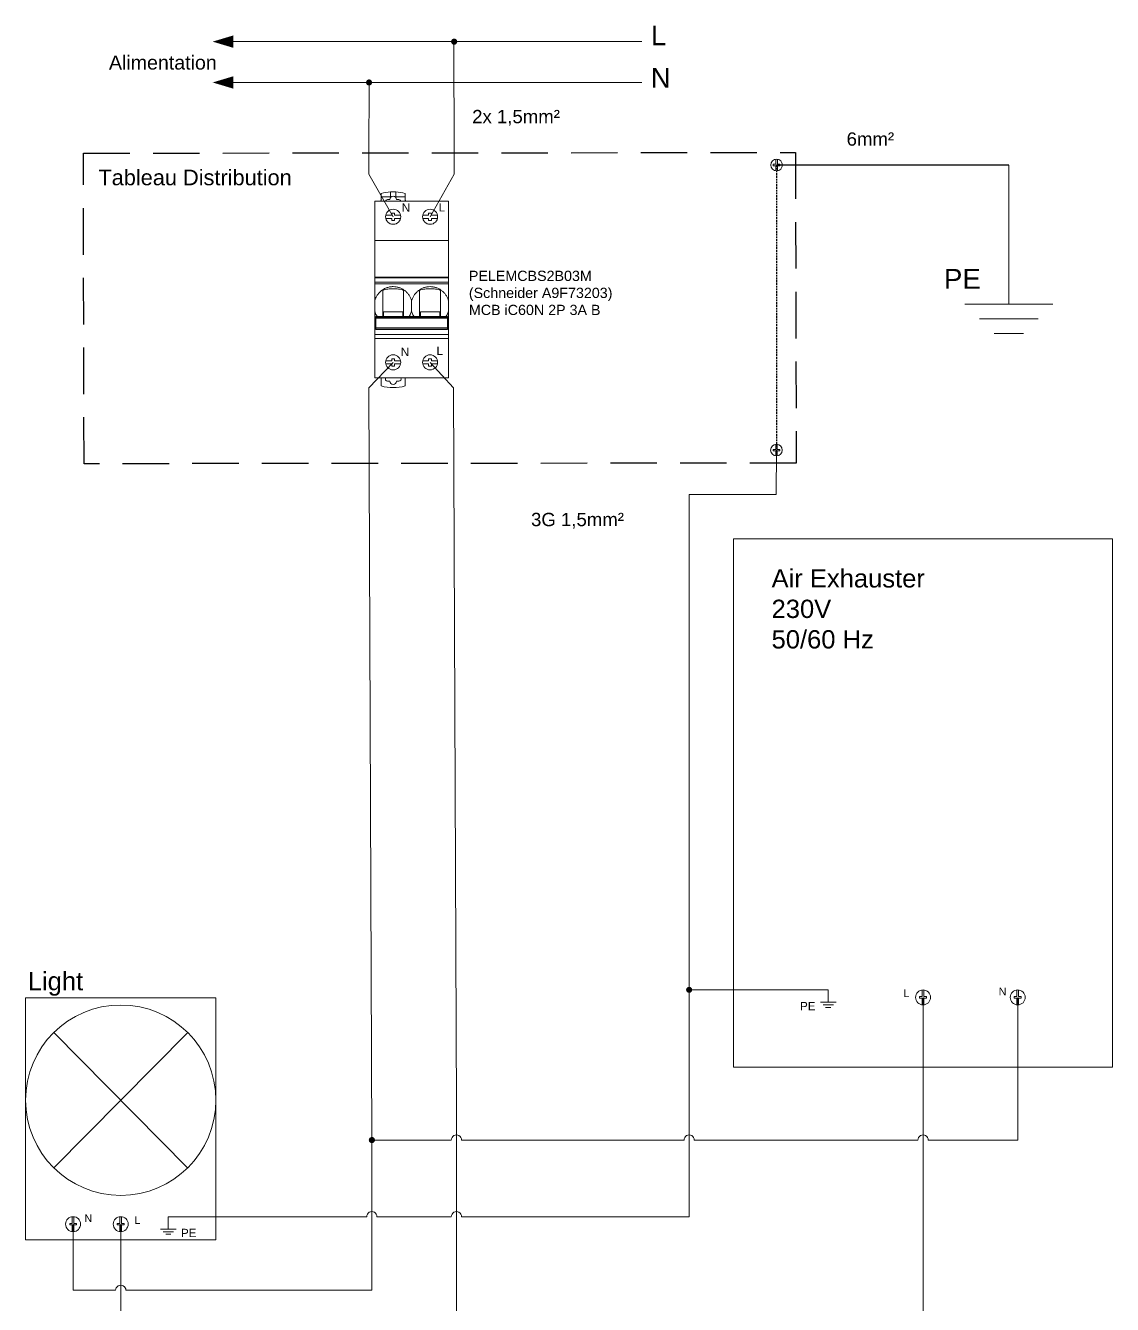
# Model space of a CAD drawing. Header units: millimetres. Extents: x 2005 to 2174, y 1570 to 1847.
# Drawn here: x 2004.7 to 2153.3, y 1672.5 to 1847.3 of the extents above; entities that cross this region are included whole.
import ezdxf

# ---------------------------------------------------------------- set-up
doc = ezdxf.new("R2010")
doc.units = ezdxf.units.MM
doc.linetypes.add('DASHED2', pattern=[0.375, 0.25, -0.125])
doc.linetypes.add('HIDDEN', pattern=[9.525, 6.35, -3.175])
for name, color, linetype, lineweight in [('01_Puissance', 250, 'Continuous', 20), ('03_Symbole', 250, 'Continuous', 15), ('B-Puissance', 250, 'Continuous', 20), ('Layer1', 253, 'DASHED2', 18), ('trait fin', 253, 'HIDDEN', 18), ('V-Puissance', 250, 'Continuous', 20)]:
    doc.layers.add(name, color=color, linetype=linetype, lineweight=lineweight)
doc.layers.add('04_Texte', color=7, linetype='Continuous')
doc.styles.get("Standard").update_dxf_attribs({"font": 'arial.ttf'})

msp = doc.modelspace()

# ---------------------------------------------------------------- linework, layer by layer
at = {"layer": '01_Puissance'}
for p, q in [((2033.13, 1845.06), (2033.13, 1845.06)), ((2033.13, 1845.06), (2088.99, 1845.06)), ((2063.32, 1829.72), (2063.31, 1845.06)), ((2033.13, 1839.48), (2088.99, 1839.48)), ((2051.71, 1839.48), (2051.69, 1829.62)), ((2051.69, 1829.62), (2051.69, 1826.97)), ((2063.32, 1829.72), (2063.32, 1826.97)), ((2139.16, 1828.2), (2139.16, 1809.17)), ((2051.69, 1826.97), (2055, 1821.13)), ((2063.32, 1826.97), (2060.05, 1821.13)), ((2139.16, 1809.17), (2133.16, 1809.17)), ((2133.16, 1809.17), (2145.16, 1809.17)), ((2139.16, 1807.17), (2135.16, 1807.17)), ((2135.16, 1807.17), (2143.16, 1807.17)), ((2139.16, 1805.17), (2137.16, 1805.17)), ((2137.16, 1805.17), (2141.16, 1805.17)), ((2063.25, 1797.74), (2060.05, 1801.23)), ((2063.25, 1797.74), (2063.65, 1699.3)), ((2095.47, 1715.47), (2095.47, 1684.47)), ((2114.48, 1715.47), (2114.48, 1713.77)), ((2115.55, 1713.77), (2113.41, 1713.77)), ((2115.19, 1713.41), (2113.77, 1713.42)), ((2114.84, 1713.06), (2114.12, 1713.07)), ((2114.45, 1713.42), (2115.16, 1713.41)), ((2127.44, 1714.44), (2127.44, 1662.02, 1.04)), ((2063.65, 1699.3), (2063.65, 1665.73)), ((2052.09, 1694.94), (2052.09, 1675.94)), ((2052.09, 1694.94), (2052.09, 1674.41)), ((2011.25, 1674.41), (2011.25, 1683.45)), ((2017.76, 1683.45), (2017.76, 1639.09)), ((2024.26, 1684.47), (2024.26, 1682.78)), ((2051.39, 1684.47), (2024.26, 1684.47)), ((2062.95, 1684.47), (2052.79, 1684.47)), ((2095.47, 1684.47), (2064.35, 1684.47)), ((2023.2, 1682.78), (2025.33, 1682.78)), ((2023.55, 1682.42), (2024.97, 1682.42)), ((2024.3, 1682.42), (2023.58, 1682.41)), ((2023.91, 1682.07), (2024.62, 1682.07)), ((2017.06, 1674.41), (2011.25, 1674.41)), ((2052.09, 1674.41), (2018.46, 1674.41))]:
    msp.add_line(p, q, dxfattribs=at)
at = {"layer": '01_Puissance', "lineweight": -3}
msp.add_line((2139.16, 1828.2), (2107.42, 1828.2), dxfattribs=at)
at = {"layer": '01_Puissance'}
for points in [[(2033.13, 1845.06, 1.68, 0, 0), (2030.33, 1845.06, 0, 0, 0)], [(2033.13, 1839.48, 1.68, 0, 0), (2030.33, 1839.48, 0, 0, 0)]]:
    msp.add_lwpolyline(points, format="xyseb", dxfattribs=at)
at = {"layer": '01_Puissance', "const_width": 0.419}
for points in [[(2063.13, 1845.06, 1), (2063.55, 1845.06, 1)], [(2051.5, 1839.48, 1), (2051.91, 1839.48, 1)]]:
    msp.add_lwpolyline(points, format="xyb", close=True, dxfattribs=at)
at = {"layer": '03_Symbole', "color": 7, "linetype": 'Continuous'}
for p, q in [((2106.96, 1828.31), (2106.96, 1828.1)), ((2107.31, 1828.31), (2106.96, 1828.31)), ((2107.31, 1828.31), (2107.31, 1828.99)), ((2107.53, 1828.31), (2107.53, 1828.99)), ((2107.88, 1828.31), (2107.53, 1828.31)), ((2107.88, 1828.1), (2107.88, 1828.31)), ((2106.96, 1828.1), (2107.31, 1828.1)), ((2107.31, 1828.1), (2107.31, 1827.41)), ((2107.53, 1828.1), (2107.53, 1827.41)), ((2107.53, 1828.1), (2107.88, 1828.1)), ((2107.29, 1789.34), (2107.29, 1790.03)), ((2107.51, 1789.34), (2107.51, 1790.03)), ((2106.94, 1789.34), (2106.94, 1789.13)), ((2107.29, 1789.34), (2106.94, 1789.34)), ((2106.94, 1789.13), (2107.29, 1789.13)), ((2107.29, 1789.13), (2107.29, 1788.45)), ((2107.86, 1789.34), (2107.51, 1789.34)), ((2107.51, 1789.13), (2107.51, 1788.45)), ((2107.51, 1789.13), (2107.86, 1789.13)), ((2107.86, 1789.13), (2107.86, 1789.34)), ((2127.33, 1714.55), (2126.97, 1714.55)), ((2126.97, 1714.55), (2126.97, 1714.33)), ((2127.33, 1714.55), (2127.33, 1715.46)), ((2127.55, 1714.55), (2127.55, 1715.46)), ((2127.91, 1714.55), (2127.55, 1714.55)), ((2127.91, 1714.33), (2127.91, 1714.55)), ((2140.27, 1714.55), (2139.91, 1714.55)), ((2139.91, 1714.55), (2139.91, 1714.33)), ((2140.27, 1714.55), (2140.27, 1715.46)), ((2140.49, 1714.55), (2140.49, 1715.46)), ((2140.85, 1714.55), (2140.49, 1714.55)), ((2140.85, 1714.33), (2140.85, 1714.55)), ((2126.97, 1714.33), (2127.33, 1714.33)), ((2127.33, 1714.33), (2127.33, 1713.43)), ((2127.55, 1714.33), (2127.91, 1714.33)), ((2127.55, 1714.33), (2127.55, 1713.43)), ((2139.91, 1714.33), (2140.27, 1714.33)), ((2140.27, 1714.33), (2140.27, 1713.43)), ((2140.49, 1714.33), (2140.85, 1714.33)), ((2140.49, 1714.33), (2140.49, 1713.43)), ((2010.78, 1683.56), (2011.14, 1683.56)), ((2010.78, 1683.34), (2010.78, 1683.56)), ((2011.14, 1683.34), (2010.78, 1683.34)), ((2011.14, 1683.56), (2011.14, 1684.46)), ((2011.14, 1683.34), (2011.14, 1682.43)), ((2011.36, 1683.56), (2011.36, 1684.46)), ((2011.36, 1683.56), (2011.73, 1683.56)), ((2011.73, 1683.34), (2011.36, 1683.34)), ((2011.36, 1683.34), (2011.36, 1682.43)), ((2011.73, 1683.56), (2011.73, 1683.34)), ((2017.29, 1683.56), (2017.65, 1683.56)), ((2017.29, 1683.34), (2017.29, 1683.56)), ((2017.65, 1683.34), (2017.29, 1683.34)), ((2017.65, 1683.56), (2017.65, 1684.46)), ((2017.65, 1683.34), (2017.65, 1682.43)), ((2017.87, 1683.56), (2017.87, 1684.46)), ((2017.87, 1683.56), (2018.23, 1683.56)), ((2018.23, 1683.34), (2017.87, 1683.34)), ((2017.87, 1683.34), (2017.87, 1682.43)), ((2018.23, 1683.56), (2018.23, 1683.34))]:
    msp.add_line(p, q, dxfattribs=at)
at = {"layer": '03_Symbole', "color": 7}
for p, q in [((2052.48, 1799.1), (2052.48, 1823.26)), ((2062.57, 1823.26), (2052.48, 1823.26)), ((2053.38, 1823.83), (2053.38, 1824.29)), ((2053.38, 1823.42), (2053.38, 1823.83)), ((2054.65, 1823.83), (2053.38, 1823.83)), ((2054.56, 1823.48), (2054.22, 1823.48)), ((2054.65, 1824.53), (2054.65, 1823.83)), ((2055.36, 1823.83), (2055.36, 1824.53)), ((2056.63, 1823.83), (2055.36, 1823.83)), ((2055.79, 1823.48), (2055.45, 1823.48)), ((2056.63, 1824.3), (2056.63, 1823.83)), ((2056.63, 1823.83), (2056.63, 1823.42)), ((2062.57, 1799.1), (2062.57, 1823.26)), ((2054.8, 1821.34), (2054, 1821.34)), ((2054.8, 1821.34), (2054.8, 1821.62)), ((2054.8, 1821.62), (2055.2, 1821.62)), ((2055.2, 1821.62), (2055.2, 1821.34)), ((2055.2, 1821.34), (2056.01, 1821.34)), ((2059.85, 1821.34), (2059.04, 1821.34)), ((2059.85, 1821.34), (2059.85, 1821.62)), ((2059.85, 1821.62), (2060.25, 1821.62)), ((2060.25, 1821.62), (2060.25, 1821.34)), ((2060.25, 1821.34), (2061.05, 1821.34)), ((2054.8, 1820.91), (2054, 1820.91)), ((2054.8, 1820.63), (2054.8, 1820.91)), ((2055.2, 1820.63), (2054.8, 1820.63)), ((2055.2, 1820.91), (2055.2, 1820.63)), ((2055.2, 1820.91), (2056.01, 1820.91)), ((2059.85, 1820.91), (2059.04, 1820.91)), ((2059.85, 1820.63), (2059.85, 1820.91)), ((2060.25, 1820.63), (2059.85, 1820.63)), ((2060.25, 1820.91), (2060.25, 1820.63)), ((2060.25, 1820.91), (2061.05, 1820.91)), ((2062.57, 1817.87), (2052.48, 1817.87)), ((2062.57, 1812.89), (2052.48, 1812.89)), ((2052.48, 1812.77), (2062.57, 1812.77)), ((2052.48, 1812.17), (2062.57, 1812.17)), ((2062.57, 1811.95), (2052.48, 1811.95)), ((2053.58, 1807.5), (2053.58, 1811.07)), ((2056.43, 1807.5), (2056.43, 1811.07)), ((2058.62, 1807.5), (2058.62, 1811.07)), ((2061.47, 1807.5), (2061.47, 1811.07)), ((2057.52, 1808.21), (2057.52, 1809.63)), ((2052.64, 1805.71), (2052.64, 1807.5)), ((2052.64, 1807.5), (2062.41, 1807.5)), ((2062.41, 1807.42), (2052.64, 1807.42)), ((2062.41, 1807.26), (2052.64, 1807.26)), ((2053.68, 1807.5), (2053.68, 1808.13)), ((2053.68, 1808.13), (2056.33, 1808.13)), ((2056.33, 1808.13), (2056.33, 1807.5)), ((2058.72, 1808.13), (2061.37, 1808.13)), ((2058.72, 1807.5), (2058.72, 1808.13)), ((2061.37, 1808.13), (2061.37, 1807.5)), ((2062.41, 1807.5), (2062.41, 1805.71)), ((2062.41, 1805.95), (2052.64, 1805.95)), ((2052.64, 1805.77), (2062.41, 1805.77)), ((2052.64, 1805.71), (2062.41, 1805.71)), ((2052.48, 1805.05), (2062.57, 1805.05)), ((2062.57, 1804.48), (2052.48, 1804.48)), ((2054.8, 1801.45), (2054, 1801.45)), ((2054.8, 1801.02), (2054, 1801.02)), ((2054.8, 1801.73), (2055.2, 1801.73)), ((2054.8, 1801.45), (2054.8, 1801.73)), ((2054.8, 1800.73), (2054.8, 1801.02)), ((2055.2, 1800.73), (2054.8, 1800.73)), ((2055.2, 1801.73), (2055.2, 1801.45)), ((2055.2, 1801.45), (2056.01, 1801.45)), ((2055.2, 1801.02), (2056.01, 1801.02)), ((2055.2, 1801.02), (2055.2, 1800.73)), ((2059.85, 1801.45), (2059.04, 1801.45)), ((2059.85, 1801.02), (2059.04, 1801.02)), ((2059.85, 1801.73), (2060.25, 1801.73)), ((2059.85, 1801.45), (2059.85, 1801.73)), ((2059.85, 1800.73), (2059.85, 1801.02)), ((2060.25, 1800.73), (2059.85, 1800.73)), ((2060.25, 1801.73), (2060.25, 1801.45)), ((2060.25, 1801.45), (2061.05, 1801.45)), ((2060.25, 1801.02), (2061.05, 1801.02)), ((2060.25, 1801.02), (2060.25, 1800.73)), ((2052.48, 1799.1), (2062.57, 1799.1)), ((2053.37, 1799.1), (2053.37, 1798)), ((2054.55, 1798.67), (2054.22, 1798.67)), ((2055.79, 1798.67), (2055.46, 1798.67)), ((2056.64, 1798), (2056.64, 1799.1))]:
    msp.add_line(p, q, dxfattribs=at)
at = {"layer": '03_Symbole', "color": 0}
for p, q in [((2026.92, 1709.63), (2008.61, 1691.15)), ((2008.63, 1709.65), (2026.89, 1691.15))]:
    msp.add_line(p, q, dxfattribs=at)
at = {"layer": '03_Symbole', "color": 7}
for points in [[(2052.84, 1807.5), (2052.65, 1807.76), (2052.48, 1808.21)], [(2057.52, 1808.21), (2057.34, 1807.73), (2057.17, 1807.5)], [(2057.88, 1807.5), (2057.7, 1807.74), (2057.52, 1808.21)], [(2062.57, 1808.21), (2062.39, 1807.73), (2062.21, 1807.5)]]:
    msp.add_lwpolyline(points, dxfattribs=at)
at = {"layer": '03_Symbole'}
msp.add_lwpolyline([(2101.52, 1777.11), (2153.33, 1777.11), (2153.33, 1704.92), (2101.52, 1704.92)], close=True, dxfattribs=at)
at = {"layer": '03_Symbole', "color": 0}
msp.add_lwpolyline([(2004.75, 1714.36), (2030.77, 1714.36), (2030.77, 1681.29), (2004.75, 1681.29)], close=True, dxfattribs=at)
at = {"layer": '03_Symbole', "color": 7, "linetype": 'Continuous'}
for centre, radius in [((2107.42, 1828.2), 0.798), ((2107.4, 1789.24), 0.798), ((2127.44, 1714.44), 1.02), ((2140.38, 1714.44), 1.02), ((2011.25, 1683.45), 1.02), ((2017.76, 1683.45), 1.02)]:
    msp.add_circle(centre, radius, dxfattribs=at)
at = {"layer": '03_Symbole', "color": 7}
for centre in [(2055, 1821.13), (2060.05, 1821.13), (2055, 1801.23), (2060.05, 1801.23)]:
    msp.add_circle(centre, 1.03, dxfattribs=at)
at = {"layer": '03_Symbole', "color": 0}
msp.add_circle((2017.76, 1700.39), 13.01, dxfattribs=at)
at = {"layer": '03_Symbole', "color": 7}
for centre, radius, start, end in [((2053.1, 1823.48), 0.284, 308.5163, 347.0319), ((2053.1, 1823.48), 0.284, 347.0631, 359.9849), ((2055.01, 1819.03), 5.51, 93.7668, 107.1978), ((2054.22, 1823.19), 0.285, 90.0557, 166.524), ((2055.01, 1819.03), 5.51, 86.3591, 93.7668), ((2055.01, 1819.03), 5.51, 72.9337, 86.3591), ((2055.79, 1823.19), 0.285, 13.4739, 89.9443), ((2056.91, 1823.48), 0.284, 180.0152, 192.8736), ((2056.91, 1823.48), 0.284, 192.9049, 231.4838), ((2054.22, 1798.95), 0.285, 149.9964, 270), ((2055, 1798.67), 0.456, 180, 0), ((2055.79, 1798.95), 0.285, 270, 30.0038), ((2055, 1804.05), 6.27, 254.849, 285.151)]:
    msp.add_arc(centre, radius, start, end, dxfattribs=at)
msp.add_ellipse((2055, 1823.48), major_axis=(0, 0.443), ratio=0.997493, start_param=-1.570796, end_param=1.570796, dxfattribs=at)
for points, knots in [([(2053.38, 1823.42), (2053.38, 1823.39), (2053.37, 1823.33), (2053.34, 1823.28), (2053.33, 1823.25)], [0, 0, 0, 0, 0.500039, 1, 1, 1, 1]), ([(2056.68, 1823.25), (2056.66, 1823.28), (2056.64, 1823.33), (2056.63, 1823.39), (2056.63, 1823.42)], [0, 0, 0, 0, 0.499961, 1, 1, 1, 1]), ([(2052.48, 1809.63), (2052.51, 1809.75), (2052.6, 1809.99), (2052.77, 1810.32), (2052.98, 1810.62), (2053.15, 1810.81), (2053.25, 1810.89)], [0, 0, 0, 0, 0.249803, 0.499808, 0.749905, 1, 1, 1, 1]), ([(2055, 1811.58), (2054.84, 1811.58), (2054.52, 1811.55), (2054.05, 1811.42), (2053.62, 1811.2), (2053.36, 1811), (2053.25, 1810.89)], [0, 0, 0, 0, 0.249983, 0.499973, 0.749982, 1, 1, 1, 1]), ([(2055, 1811.29), (2054.76, 1811.29), (2054.28, 1811.26), (2053.8, 1811.15), (2053.58, 1811.07)], [0, 0, 0, 0, 0.509146, 1, 1, 1, 1]), ([(2055, 1811.58), (2055.15, 1811.58), (2055.36, 1811.56), (2055.64, 1811.5), (2055.91, 1811.42), (2056.24, 1811.28), (2056.6, 1811.04), (2056.92, 1810.75), (2057.18, 1810.41), (2057.39, 1810.04), (2057.49, 1809.77), (2057.52, 1809.63)], [0, 0, 0, 0, 0.125046, 0.187644, 0.250209, 0.375224, 0.500253, 0.625262, 0.750232, 0.875163, 1, 1, 1, 1]), ([(2056.43, 1811.07), (2056.2, 1811.15), (2055.73, 1811.26), (2055.25, 1811.29), (2055, 1811.29)], [0, 0, 0, 0, 0.490854, 1, 1, 1, 1]), ([(2057.52, 1809.63), (2057.56, 1809.77), (2057.66, 1810.04), (2057.87, 1810.41), (2058.13, 1810.75), (2058.45, 1811.04), (2058.81, 1811.28), (2059.2, 1811.45), (2059.62, 1811.56), (2059.9, 1811.58), (2060.05, 1811.58)], [0, 0, 0, 0, 0.124861, 0.249813, 0.374793, 0.499813, 0.624849, 0.749888, 0.874952, 1, 1, 1, 1]), ([(2060.05, 1811.29), (2059.8, 1811.29), (2059.32, 1811.26), (2058.85, 1811.15), (2058.62, 1811.07)], [0, 0, 0, 0, 0.509146, 1, 1, 1, 1]), ([(2060.05, 1811.58), (2060.19, 1811.58), (2060.4, 1811.56), (2060.68, 1811.5), (2060.96, 1811.42), (2061.28, 1811.28), (2061.64, 1811.04), (2061.96, 1810.75), (2062.23, 1810.41), (2062.43, 1810.04), (2062.53, 1809.77), (2062.57, 1809.63)], [0, 0, 0, 0, 0.125046, 0.187644, 0.250209, 0.375224, 0.500253, 0.625262, 0.750232, 0.875163, 1, 1, 1, 1]), ([(2061.47, 1811.07), (2061.25, 1811.15), (2060.77, 1811.26), (2060.29, 1811.29), (2060.05, 1811.29)], [0, 0, 0, 0, 0.490854, 1, 1, 1, 1])]:
    msp.add_open_spline(points, degree=3, knots=knots, dxfattribs=at)
at = {"layer": 'B-Puissance'}
for p, q in [((2051.69, 1797.74), (2055, 1801.23)), ((2051.69, 1797.74), (2052.09, 1694.94)), ((2140.38, 1694.94), (2140.38, 1714.44)), ((2052.09, 1694.94), (2062.95, 1694.94)), ((2064.35, 1694.94), (2094.77, 1694.94)), ((2096.16, 1694.94), (2126.74, 1694.94)), ((2128.14, 1694.94), (2140.38, 1694.94))]:
    msp.add_line(p, q, dxfattribs=at)
at = {"layer": 'B-Puissance', "const_width": 0.419}
for points in [[(2095.26, 1715.47, 1), (2095.67, 1715.47, 1)], [(2051.88, 1694.94, 1), (2052.3, 1694.94, 1)]]:
    msp.add_lwpolyline(points, format="xyb", close=True, dxfattribs=at)
at = {"layer": 'B-Puissance'}
for centre in [(2063.65, 1694.94), (2095.47, 1694.94), (2127.44, 1694.94), (2052.09, 1684.47), (2063.65, 1684.47), (2017.76, 1674.41)]:
    msp.add_arc(centre, 0.698, 359.9997, 180, dxfattribs=at)
at = {"layer": 'Layer1', "lineweight": -3}
msp.add_line((2107.42, 1828.2), (2107.4, 1789.24), dxfattribs=at)
at = {"layer": 'trait fin', "lineweight": -3}
msp.add_lwpolyline([(2012.65, 1829.82), (2109.99, 1829.91), (2110.09, 1787.46), (2012.75, 1787.37)], close=True, dxfattribs=at)
at = {"layer": 'V-Puissance'}
for p, q in [((2107.4, 1789.24), (2107.38, 1783.18)), ((2107.38, 1783.18), (2095.47, 1783.18)), ((2095.47, 1783.18), (2095.47, 1715.47)), ((2095.47, 1715.47), (2114.48, 1715.47))]:
    msp.add_line(p, q, dxfattribs=at)

# ---------------------------------------------------------------- texts
at = {"layer": '04_Texte'}
for s, width, gutter_width, heights, insert, char_height, attachment_point in [('L', 10.8148, 13.52, [0], (2090.24, 1847.26), 2.7, 1), ('Alimentation', 5.612, 9.58, [0], (2016.15, 1843.16), 1.9165, 1), ('N', 10.8148, 13.52, [0], (2090.21, 1841.47), 2.7, 1), ('N', 1.1335, 5.67, [0], (2056.18, 1822.94), 1.13, 1), ('L', 1.1335, 5.67, [0], (2061.22, 1822.98), 1.13, 1), ('PELEMCBS2B03M\\P(Schneider A9F73203)\\PMCB iC60N 2P 3A B', 34.2632, 6.98, [8.56], (2065.35, 1813.75), 1.3965, 1), ('PE', 10.8148, 13.52, [0], (2130.29, 1814), 2.704, 1), ('N', 1.1335, 5.67, [0], (2056.05, 1803.22), 1.13, 1), ('L', 1.1335, 5.67, [0], (2060.93, 1803.38), 1.13, 1), ('\\A1;Air Exhauster\\P230V\\P50/60 Hz', 38.0541, 12.5, [0], (2106.73, 1772.96), 2.5, 1), ('Light', 13.4275, 12.5, [0], (2005.05, 1717.91), 2.5, 1), ('PE', 1.1335, 5.67, [0], (2112.74, 1713.81), 1.133, 3), ('PE', 1.1335, 5.67, [0], (2026, 1682.81), 1.133, 1)]:
    msp.add_mtext_dynamic_manual_height_columns(s, width=width, gutter_width=gutter_width, heights=heights, dxfattribs=dict(at, insert=insert, char_height=char_height, attachment_point=attachment_point))
at = {"layer": '04_Texte', "lineweight": -3, "attachment_point": 1}
for s, width, gutter_width, insert, char_height in [('2x 1,5mm²', 14.5847, 9.09, (2065.8, 1835.73), 1.818), ('6mm²', 14.5847, 9.09, (2116.99, 1832.66), 1.818), ('Tableau Distribution', 26.434, 10.64, (2014.71, 1827.56), 2.1272), ('3G 1,5mm²', 14.5847, 9.09, (2073.85, 1780.66), 1.818)]:
    msp.add_mtext_dynamic_manual_height_columns(s, width=width, gutter_width=gutter_width, heights=[0], dxfattribs=dict(at, insert=insert, char_height=char_height))
at = {"layer": '04_Texte', "color": 0, "char_height": 1.04}
for s, insert, attachment_point in [('L', (2125.55, 1715.52), 3), ('N', (2138.83, 1715.78), 3), ('N', (2012.8, 1684.78), 1), ('L', (2019.65, 1684.52), 1)]:
    msp.add_mtext_dynamic_manual_height_columns(s, width=1.0402, gutter_width=5.2, heights=[0], dxfattribs=dict(at, insert=insert, attachment_point=attachment_point))

doc.saveas('drawing.dxf')
